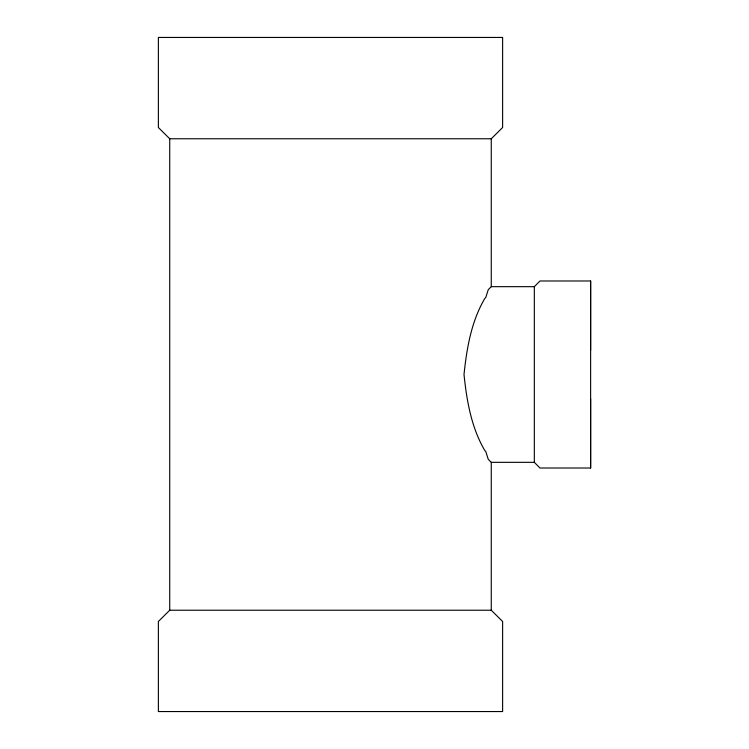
<?xml version="1.0" encoding="UTF-8"?>
<svg xmlns="http://www.w3.org/2000/svg" width="749" height="749" viewBox="0 0 749 749"><rect width="100%" height="100%" fill="white"/><g stroke="black" fill="none" stroke-linecap="round" stroke-linejoin="round"><path stroke-width="1.12" d="M590.624 468.013L590.624 280.987L539.963 280.987L534.337 286.67L534.337 330.581L534.337 462.33L539.963 468.013L590.624 468.013L590.624 398.702M590.624 350.298L590.624 280.987M491.26 138.771L169.733 138.771L158.376 127.517L158.376 37.45L502.616 37.45L502.616 127.517L491.26 138.771L491.26 286.67L488.264 289.666L485.783 297.484L484.828 298.439C471.308 321.387 466.721 348.407 464.006 374.5C466.721 400.593 471.308 427.613 484.828 450.561L485.783 451.516L488.264 459.334L491.26 462.33L491.26 610.229L502.616 621.483L502.616 711.55L158.376 711.55L158.376 621.483L169.733 610.229L491.26 610.229M491.26 286.67L534.337 286.67M491.26 462.33L534.337 462.33M169.733 138.771L169.733 610.229"/></g></svg>
